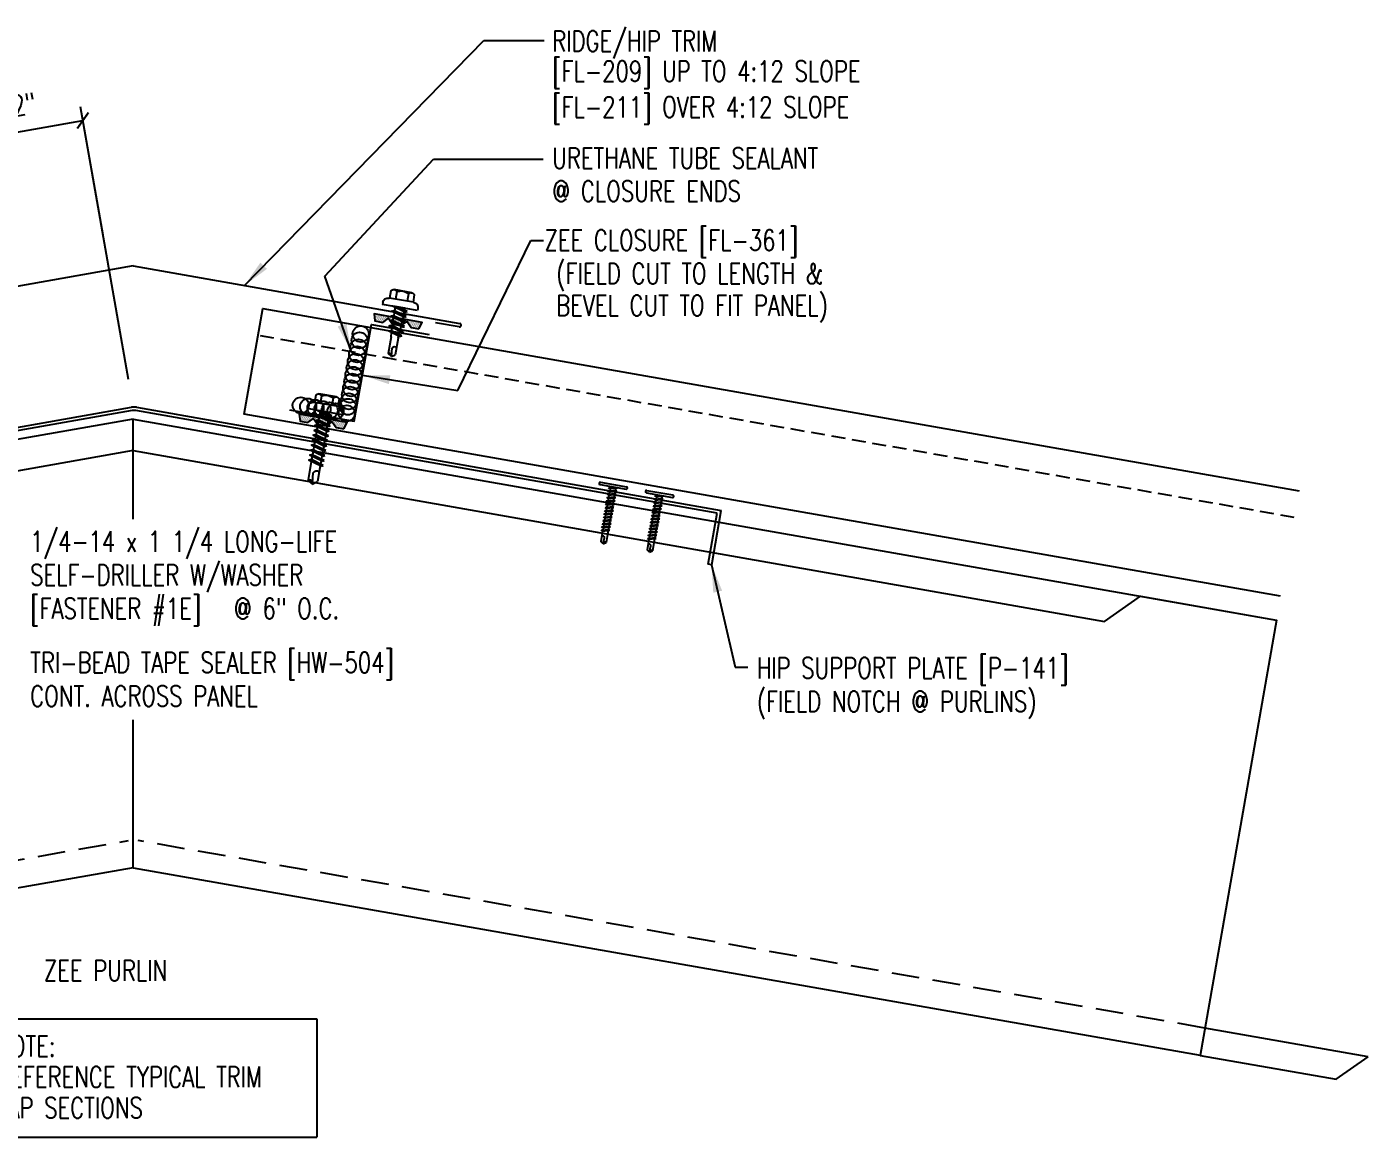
# Model space of a CAD drawing. Header units: inches. Extents: x 0.6 to 45.4, y 10.3 to 37.2.
# Drawn here: x 21.09 to 45.37, y 10.28 to 30.38 of the extents above; entities that cross this region are included whole.
import ezdxf
from ezdxf.enums import TextEntityAlignment as Align

# ---------------------------------------------------------------- set-up
doc = ezdxf.new("R2010")
doc.units = ezdxf.units.IN
doc.header["$MEASUREMENT"] = 0
doc.linetypes.add('HIDDEN', pattern=[0.375, 0.25, -0.125])
doc.linetypes.add('HIDDEN2', pattern=[0.1875, 0.125, -0.0625])
for name, color, linetype in [('CLO', 3, 'Continuous'), ('DIM', 2, 'Continuous'), ('FASTENER', 9, 'Continuous'), ('PANEL', 11, 'Continuous'), ('PURLIN', 1, 'Continuous'), ('SEALANT', 8, 'Continuous'), ('STLA', 12, 'Continuous'), ('TAPE', 8, 'Continuous'), ('TEXT', 2, 'Continuous'), ('TRIM', 6, 'Continuous')]:
    doc.layers.add(name, color=color, linetype=linetype)
doc.styles.add('TEXT', font='SIMPLEX', dxfattribs={"width": 0.75, "height": 6})
doc.styles.add('TEXT1', font='ROMANS.shx', dxfattribs={"width": 0.75, "height": 0.375})
doc.dimstyles.new('DETAIL', dxfattribs={"dimscale": 4, "dimtxt": 0.375, "dimasz": 0.0625, "dimexe": 0.0625, "dimexo": 0.125, "dimgap": 0.0625, "dimtad": 1, "dimdec": 4, "dimzin": 3, "dimdsep": 46, "dimlunit": 4, "dimtxsty": 'TEXT1', "dimblk": 'ARCHTICK', "dimcen": 0.0625, "dimclrd": 7, "dimclre": 7, "dimclrt": 2, "dimadec": 0, "dimazin": 0, "dimtfac": 0.59375, "dimtdec": 4, "dimtmove": 0, "dimatfit": 3, "dimfxl": 0, "dimfrac": 2, "dimtolj": 1, "dimtzin": 3, "dimarcsym": 0})
doc.dimstyles.new('DETAIL$7', dxfattribs={"dimscale": 4, "dimtxt": 6, "dimasz": 0.125, "dimexe": 0.0625, "dimexo": 0.125, "dimgap": 0.0625, "dimtad": 1, "dimdec": 5, "dimzin": 3, "dimdsep": 46, "dimlunit": 4, "dimtxsty": 'TEXT', "dimblk": 'ARCHTICK', "dimcen": 0.0625, "dimclrd": 7, "dimclre": 7, "dimclrt": 2, "dimadec": 0, "dimazin": 0, "dimtfac": 0.666667, "dimtdec": 5, "dimtmove": 0, "dimatfit": 3, "dimfxl": 0, "dimfrac": 2, "dimtolj": 1, "dimtzin": 3, "dimarcsym": 0})

# ---------------------------------------------------------------- blocks, each defined once
blk = doc.blocks.new('sd3')
at = {"layer": 'FASTENER'}
for p, q in [((-0.24, 0.082), (0.24, 0.082)), ((-0.24, 0.037), (0.24, 0.037)), ((-0.078, 0.008), (0.023, 0.037)), ((-0.058, -0.003), (-0.078, 0.008)), ((-0.058, -0.003), (0.08, 0.036)), ((-0.048, 0.037), (-0.048, 0.017)), ((0.05, 0.027), (0.05, -0.016)), ((-0.078, -0.052), (0.06, -0.013)), ((-0.058, -0.064), (-0.078, -0.052)), ((-0.078, -0.112), (0.06, -0.073)), ((-0.058, -0.124), (-0.078, -0.112)), ((-0.078, -0.172), (0.06, -0.133)), ((-0.058, -0.184), (-0.078, -0.172)), ((-0.078, -0.232), (0.06, -0.193)), ((-0.058, -0.244), (-0.078, -0.232)), ((-0.058, -0.064), (0.08, -0.024)), ((-0.058, -0.124), (0.08, -0.084)), ((-0.058, -0.184), (0.08, -0.144)), ((-0.058, -0.244), (0.08, -0.204)), ((-0.048, -0.001), (-0.048, -0.044)), ((-0.048, -0.061), (-0.048, -0.104)), ((-0.048, -0.121), (-0.048, -0.164)), ((-0.048, -0.181), (-0.048, -0.224)), ((-0.048, -0.241), (-0.048, -0.284)), ((0.05, -0.033), (0.05, -0.076)), ((0.05, -0.093), (0.05, -0.136)), ((0.05, -0.153), (0.05, -0.196)), ((0.05, -0.213), (0.05, -0.256)), ((0.08, -0.024), (0.06, -0.013)), ((0.08, -0.084), (0.06, -0.073)), ((0.08, -0.144), (0.06, -0.133)), ((0.08, -0.204), (0.06, -0.193)), ((-0.078, -0.292), (0.06, -0.253)), ((-0.058, -0.304), (-0.078, -0.292)), ((-0.078, -0.353), (0.06, -0.313)), ((-0.058, -0.364), (-0.078, -0.353)), ((-0.078, -0.413), (0.06, -0.373)), ((-0.058, -0.424), (-0.078, -0.413)), ((-0.078, -0.473), (0.06, -0.433)), ((-0.058, -0.484), (-0.078, -0.473)), ((-0.058, -0.304), (0.08, -0.264)), ((-0.058, -0.364), (0.08, -0.325)), ((-0.058, -0.424), (0.08, -0.385)), ((-0.058, -0.484), (0.08, -0.445)), ((-0.048, -0.301), (-0.048, -0.344)), ((-0.048, -0.361), (-0.048, -0.404)), ((-0.048, -0.421), (-0.048, -0.464)), ((-0.048, -0.481), (-0.048, -0.524)), ((0.05, -0.273), (0.05, -0.316)), ((0.05, -0.333), (0.05, -0.376)), ((0.05, -0.393), (0.05, -0.436)), ((0.05, -0.453), (0.05, -0.496)), ((0.08, -0.264), (0.06, -0.253)), ((0.08, -0.325), (0.06, -0.313)), ((0.08, -0.385), (0.06, -0.373)), ((0.08, -0.445), (0.06, -0.433)), ((-0.078, -0.533), (0.06, -0.493)), ((-0.058, -0.544), (-0.078, -0.533)), ((-0.078, -0.593), (0.06, -0.553)), ((-0.058, -0.604), (-0.078, -0.593)), ((-0.078, -0.653), (0.06, -0.614)), ((-0.058, -0.664), (-0.078, -0.653)), ((-0.078, -0.713), (0.06, -0.674)), ((-0.058, -0.724), (-0.078, -0.713)), ((-0.058, -0.544), (0.08, -0.505)), ((-0.058, -0.604), (0.08, -0.565)), ((-0.058, -0.664), (0.08, -0.625)), ((-0.058, -0.724), (0.08, -0.685)), ((-0.048, -0.541), (-0.048, -0.584)), ((-0.048, -0.601), (-0.048, -0.644)), ((-0.048, -0.662), (-0.048, -0.704)), ((-0.048, -0.722), (-0.048, -0.765)), ((0.05, -0.513), (0.05, -0.556)), ((0.05, -0.573), (0.05, -0.616)), ((0.05, -0.634), (0.05, -0.676)), ((0.05, -0.694), (0.05, -0.737)), ((0.08, -0.505), (0.06, -0.493)), ((0.08, -0.565), (0.06, -0.553)), ((0.08, -0.625), (0.06, -0.614)), ((0.08, -0.685), (0.06, -0.674)), ((-0.078, -0.773), (0.06, -0.734)), ((-0.058, -0.785), (-0.078, -0.773)), ((-0.058, -0.785), (0.08, -0.745)), ((-0.048, -0.782), (-0.048, -0.977)), ((0, -1.003), (0.009, -0.896)), ((0.05, -0.754), (0.05, -0.977)), ((0.08, -0.745), (0.06, -0.734)), ((0.001, -1.011), (-0.048, -0.977)), ((0.001, -1.011), (0.05, -0.977))]:
    blk.add_line(p, q, dxfattribs=at)
for centre, radius, start, end in [((-0.238, 0.06), 0.0227, 94.6639, 265.3361), ((0.238, 0.06), 0.0227, 274.6639, 85.3361), ((-0.025, -0.903), 0.0349, 11.1445, 130.906), ((0.032, -1.003), 0.032, 55.4585, 194.8454)]:
    blk.add_arc(centre, radius, start, end, dxfattribs=at)
blk = doc.blocks.new('A$C04AA0F9A')
at = {"layer": 'STLA'}
for p, q in [((-6.138, 4.006), (4.449, 5.873)), ((4.534, 5.873), (15.121, 4.006)), ((4.459, 5.814), (-6.066, 3.958)), ((15.049, 3.958), (4.524, 5.814)), ((-5.964, 3.022), (-6.138, 4.006)), ((-5.903, 3.032), (-6.066, 3.958)), ((14.886, 3.032), (15.049, 3.958)), ((14.947, 3.022), (15.121, 4.006)), ((-5.964, 3.022), (-5.903, 3.032)), ((14.947, 3.022), (14.886, 3.032))]:
    blk.add_line(p, q, dxfattribs=at)
for radius in [0.247, 0.187]:
    blk.add_arc((4.491, 5.63), radius, 80, 100, dxfattribs=at)
blk = doc.blocks.new('_ArchTick')
at = {"color": 0, "linetype": 'ByBlock', "const_width": 0.15}
blk.add_lwpolyline([(-0.5, -0.5), (0.5, 0.5)], dxfattribs=at)
blk = doc.blocks.new('A$C30686E82')
for p, q in [((-2.715, 0.761), (3.437, 0.761)), ((-2.715, 0.761), (-2.715, -1.379)), ((3.437, 0.761), (3.437, -1.379)), ((-2.715, -1.379), (3.437, -1.379))]:
    blk.add_line(p, q)
at = {"layer": 'TEXT', "style": 'TEXT1', "width": 0.75}
for s, p in [('NOTE:', (-2.368, 0.081)), ('REFERENCE TYPICAL TRIM', (-2.368, -0.477)), ('LAP SECTIONS', (-2.368, -1.035))]:
    blk.add_text(s, height=0.375, dxfattribs=at).set_placement(p)
blk = doc.blocks.new('FD-F1E')
at = {"layer": 'TEXT', "style": 'TEXT1', "width": 0.75}
for s, p in [('1/4-14 x 1 1/4 LONG-LIFE', (0.0047, -0.0408)), ('SELF-DRILLER W/WASHER', (0.0047, -0.1926)), ('[FASTENER #1E]', (0.0047, -0.3444))]:
    blk.add_text(s, height=0.09375, dxfattribs=at).set_placement(p)
blk.add_attdef('(QUANTITY)', (0.9263, -0.3444), '', height=0.0938, dxfattribs=at)
blk = doc.blocks.new('*D18')
at = {"color": 7, "lineweight": -2}
for p, q in [((22.47, 26.607), (22.06, 28.927)), ((20.134, 28.333), (22.104, 28.68)), ((20.5, 26.26), (20.091, 28.579))]:
    blk.add_line(p, q, dxfattribs=at)
at = {"layer": 'DEFPOINTS', "color": 0}
for p in [(22.104, 28.68), (22.556, 26.115), (20.587, 25.767)]:
    blk.add_point(p, dxfattribs=at)
at = {"color": 7, "lineweight": -2, "xscale": 0.25, "yscale": 0.25, "zscale": 0.25}
for p, rotation in [((22.104, 28.68), 10.01146867794614), ((20.134, 28.333), 190.0114686779461)]:
    blk.add_blockref('_ArchTick', p, dxfattribs=dict(at, rotation=rotation))
at = {"color": 2, "insert": (21.037, 28.973), "char_height": 0.375, "attachment_point": 5, "rotation": 10.0115, "style": 'TEXT1'}
blk.add_mtext('\\A1;2"', dxfattribs=at)
blk = doc.blocks.new('*X6')
at = {"color": 0}
for p, q in [((-0.434, 0.135), (-0.434, 0.135)), ((-0.434, 0.123), (-0.434, 0.123)), ((-0.422, 0.141), (-0.422, 0.141)), ((-0.422, 0.129), (-0.422, 0.129)), ((-0.422, 0.117), (-0.422, 0.117)), ((-0.422, 0.105), (-0.422, 0.105)), ((-0.422, 0.094), (-0.422, 0.094)), ((-0.422, 0.082), (-0.422, 0.082)), ((-0.41, 0.135), (-0.41, 0.135)), ((-0.41, 0.123), (-0.41, 0.123)), ((-0.41, 0.111), (-0.41, 0.111)), ((-0.41, 0.1), (-0.41, 0.1)), ((-0.41, 0.088), (-0.41, 0.088)), ((-0.41, 0.076), (-0.41, 0.076)), ((-0.41, 0.064), (-0.41, 0.064)), ((-0.41, 0.053), (-0.41, 0.053)), ((-0.41, 0.041), (-0.41, 0.041)), ((-0.398, 0.141), (-0.398, 0.141)), ((-0.398, 0.129), (-0.398, 0.129)), ((-0.398, 0.117), (-0.398, 0.117)), ((-0.398, 0.105), (-0.398, 0.105)), ((-0.398, 0.094), (-0.398, 0.094)), ((-0.398, 0.082), (-0.398, 0.082)), ((-0.398, 0.07), (-0.398, 0.07)), ((-0.398, 0.059), (-0.398, 0.059)), ((-0.398, 0.047), (-0.398, 0.047)), ((-0.398, 0.035), (-0.398, 0.035)), ((-0.398, 0.023), (-0.398, 0.023)), ((-0.387, 0.135), (-0.387, 0.135)), ((-0.387, 0.123), (-0.387, 0.123)), ((-0.387, 0.111), (-0.387, 0.111)), ((-0.387, 0.1), (-0.387, 0.1)), ((-0.387, 0.088), (-0.387, 0.088)), ((-0.387, 0.076), (-0.387, 0.076)), ((-0.387, 0.064), (-0.387, 0.064)), ((-0.387, 0.053), (-0.387, 0.053)), ((-0.387, 0.041), (-0.387, 0.041)), ((-0.387, 0.029), (-0.387, 0.029)), ((-0.375, 0.141), (-0.375, 0.141)), ((-0.375, 0.129), (-0.375, 0.129)), ((-0.375, 0.117), (-0.375, 0.117)), ((-0.375, 0.105), (-0.375, 0.105)), ((-0.375, 0.094), (-0.375, 0.094)), ((-0.375, 0.082), (-0.375, 0.082)), ((-0.375, 0.07), (-0.375, 0.07)), ((-0.375, 0.059), (-0.375, 0.059)), ((-0.375, 0.047), (-0.375, 0.047)), ((-0.375, 0.035), (-0.375, 0.035)), ((-0.375, 0.023), (-0.375, 0.023)), ((-0.363, 0.135), (-0.363, 0.135)), ((-0.363, 0.123), (-0.363, 0.123)), ((-0.363, 0.111), (-0.363, 0.111)), ((-0.363, 0.1), (-0.363, 0.1)), ((-0.363, 0.088), (-0.363, 0.088)), ((-0.363, 0.076), (-0.363, 0.076)), ((-0.363, 0.064), (-0.363, 0.064)), ((-0.363, 0.053), (-0.363, 0.053)), ((-0.363, 0.041), (-0.363, 0.041)), ((-0.363, 0.029), (-0.363, 0.029)), ((-0.352, 0.141), (-0.352, 0.141)), ((-0.352, 0.129), (-0.352, 0.129)), ((-0.352, 0.117), (-0.352, 0.117)), ((-0.352, 0.105), (-0.352, 0.105)), ((-0.352, 0.094), (-0.352, 0.094)), ((-0.352, 0.082), (-0.352, 0.082)), ((-0.352, 0.07), (-0.352, 0.07)), ((-0.352, 0.059), (-0.352, 0.059)), ((-0.352, 0.047), (-0.352, 0.047)), ((-0.352, 0.035), (-0.352, 0.035)), ((-0.352, 0.023), (-0.352, 0.023)), ((-0.34, 0.135), (-0.34, 0.135)), ((-0.34, 0.123), (-0.34, 0.123)), ((-0.34, 0.111), (-0.34, 0.111)), ((-0.34, 0.1), (-0.34, 0.1)), ((-0.34, 0.088), (-0.34, 0.088)), ((-0.34, 0.076), (-0.34, 0.076)), ((-0.34, 0.064), (-0.34, 0.064)), ((-0.34, 0.053), (-0.34, 0.053)), ((-0.34, 0.041), (-0.34, 0.041)), ((-0.34, 0.029), (-0.34, 0.029)), ((-0.328, 0.141), (-0.328, 0.141)), ((-0.328, 0.129), (-0.328, 0.129)), ((-0.328, 0.117), (-0.328, 0.117)), ((-0.328, 0.105), (-0.328, 0.105)), ((-0.328, 0.094), (-0.328, 0.094)), ((-0.328, 0.082), (-0.328, 0.082)), ((-0.328, 0.07), (-0.328, 0.07)), ((-0.328, 0.059), (-0.328, 0.059)), ((-0.328, 0.047), (-0.328, 0.047)), ((-0.328, 0.035), (-0.328, 0.035)), ((-0.328, 0.023), (-0.328, 0.023)), ((-0.316, 0.135), (-0.316, 0.135)), ((-0.316, 0.123), (-0.316, 0.123)), ((-0.316, 0.111), (-0.316, 0.111)), ((-0.316, 0.1), (-0.316, 0.1)), ((-0.316, 0.088), (-0.316, 0.088)), ((-0.316, 0.076), (-0.316, 0.076)), ((-0.316, 0.064), (-0.316, 0.064)), ((-0.316, 0.053), (-0.316, 0.053)), ((-0.316, 0.041), (-0.316, 0.041)), ((-0.316, 0.029), (-0.316, 0.029)), ((-0.305, 0.141), (-0.305, 0.141)), ((-0.305, 0.129), (-0.305, 0.129)), ((-0.305, 0.117), (-0.305, 0.117)), ((-0.305, 0.105), (-0.305, 0.105)), ((-0.305, 0.094), (-0.305, 0.094)), ((-0.305, 0.082), (-0.305, 0.082)), ((-0.305, 0.07), (-0.305, 0.07)), ((-0.305, 0.059), (-0.305, 0.059)), ((-0.305, 0.047), (-0.305, 0.047)), ((-0.305, 0.035), (-0.305, 0.035)), ((-0.305, 0.023), (-0.305, 0.023)), ((-0.293, 0.135), (-0.293, 0.135)), ((-0.293, 0.123), (-0.293, 0.123)), ((-0.293, 0.111), (-0.293, 0.111)), ((-0.293, 0.1), (-0.293, 0.1)), ((-0.293, 0.088), (-0.293, 0.088)), ((-0.293, 0.076), (-0.293, 0.076)), ((-0.293, 0.064), (-0.293, 0.064)), ((-0.293, 0.053), (-0.293, 0.053)), ((-0.293, 0.041), (-0.293, 0.041)), ((-0.293, 0.029), (-0.293, 0.029)), ((-0.281, 0.141), (-0.281, 0.141)), ((-0.281, 0.129), (-0.281, 0.129)), ((-0.281, 0.117), (-0.281, 0.117)), ((-0.281, 0.105), (-0.281, 0.105)), ((-0.281, 0.094), (-0.281, 0.094)), ((-0.281, 0.082), (-0.281, 0.082)), ((-0.281, 0.07), (-0.281, 0.07)), ((-0.281, 0.059), (-0.281, 0.059)), ((-0.281, 0.047), (-0.281, 0.047)), ((-0.281, 0.035), (-0.281, 0.035)), ((-0.281, 0.023), (-0.281, 0.023)), ((-0.27, 0.135), (-0.27, 0.135)), ((-0.27, 0.123), (-0.27, 0.123)), ((-0.27, 0.111), (-0.27, 0.111)), ((-0.27, 0.1), (-0.27, 0.1)), ((-0.27, 0.088), (-0.27, 0.088)), ((-0.27, 0.076), (-0.27, 0.076)), ((-0.27, 0.064), (-0.27, 0.064)), ((-0.27, 0.053), (-0.27, 0.053)), ((-0.27, 0.041), (-0.27, 0.041)), ((-0.27, 0.029), (-0.27, 0.029)), ((-0.258, 0.141), (-0.258, 0.141)), ((-0.258, 0.129), (-0.258, 0.129)), ((-0.258, 0.117), (-0.258, 0.117)), ((-0.258, 0.105), (-0.258, 0.105)), ((-0.258, 0.094), (-0.258, 0.094)), ((-0.258, 0.082), (-0.258, 0.082)), ((-0.258, 0.07), (-0.258, 0.07)), ((-0.258, 0.059), (-0.258, 0.059)), ((-0.258, 0.047), (-0.258, 0.047)), ((-0.258, 0.035), (-0.258, 0.035)), ((-0.258, 0.023), (-0.258, 0.023)), ((-0.246, 0.135), (-0.246, 0.135)), ((-0.246, 0.123), (-0.246, 0.123)), ((-0.246, 0.111), (-0.246, 0.111)), ((-0.246, 0.1), (-0.246, 0.1)), ((-0.246, 0.088), (-0.246, 0.088)), ((-0.246, 0.076), (-0.246, 0.076)), ((-0.246, 0.064), (-0.246, 0.064)), ((-0.246, 0.053), (-0.246, 0.053)), ((-0.246, 0.041), (-0.246, 0.041)), ((-0.234, 0.141), (-0.234, 0.141)), ((-0.234, 0.129), (-0.234, 0.129)), ((-0.234, 0.117), (-0.234, 0.117)), ((-0.234, 0.105), (-0.234, 0.105)), ((-0.234, 0.094), (-0.234, 0.094)), ((-0.234, 0.082), (-0.234, 0.082)), ((-0.234, 0.07), (-0.234, 0.07)), ((-0.234, 0.059), (-0.234, 0.059)), ((-0.234, 0.047), (-0.234, 0.047)), ((-0.223, 0.135), (-0.223, 0.135)), ((-0.223, 0.123), (-0.223, 0.123)), ((-0.223, 0.111), (-0.223, 0.111)), ((-0.223, 0.1), (-0.223, 0.1)), ((-0.223, 0.088), (-0.223, 0.088)), ((-0.223, 0.076), (-0.223, 0.076)), ((-0.223, 0.064), (-0.223, 0.064)), ((-0.211, 0.141), (-0.211, 0.141)), ((-0.211, 0.129), (-0.211, 0.129)), ((-0.211, 0.117), (-0.211, 0.117)), ((-0.211, 0.105), (-0.211, 0.105)), ((-0.211, 0.094), (-0.211, 0.094)), ((-0.211, 0.082), (-0.211, 0.082)), ((-0.211, 0.07), (-0.211, 0.07)), ((-0.199, 0.135), (-0.199, 0.135)), ((-0.199, 0.123), (-0.199, 0.123)), ((-0.199, 0.111), (-0.199, 0.111)), ((-0.199, 0.1), (-0.199, 0.1)), ((-0.199, 0.088), (-0.199, 0.088)), ((-0.188, 0.141), (-0.188, 0.141)), ((-0.188, 0.129), (-0.188, 0.129)), ((-0.188, 0.117), (-0.188, 0.117)), ((-0.188, 0.105), (-0.188, 0.105)), ((-0.188, 0.094), (-0.188, 0.094)), ((-0.176, 0.135), (-0.176, 0.135)), ((-0.176, 0.123), (-0.176, 0.123)), ((-0.176, 0.111), (-0.176, 0.111)), ((-0.164, 0.141), (-0.164, 0.141)), ((-0.164, 0.129), (-0.164, 0.129)), ((-0.164, 0.117), (-0.164, 0.117)), ((-0.164, 0.105), (-0.164, 0.105)), ((-0.152, 0.135), (-0.152, 0.135)), ((-0.152, 0.123), (-0.152, 0.123)), ((-0.152, 0.111), (-0.152, 0.111)), ((-0.152, 0.1), (-0.152, 0.1)), ((-0.141, 0.141), (-0.141, 0.141)), ((-0.141, 0.129), (-0.141, 0.129)), ((-0.141, 0.117), (-0.141, 0.117)), ((-0.141, 0.105), (-0.141, 0.105)), ((-0.141, 0.094), (-0.141, 0.094)), ((-0.141, 0.082), (-0.141, 0.082)), ((-0.129, 0.135), (-0.129, 0.135)), ((-0.129, 0.123), (-0.129, 0.123)), ((-0.129, 0.111), (-0.129, 0.111)), ((-0.129, 0.1), (-0.129, 0.1)), ((-0.129, 0.088), (-0.129, 0.088)), ((-0.129, 0.076), (-0.129, 0.076)), ((-0.117, 0.141), (-0.117, 0.141)), ((-0.117, 0.129), (-0.117, 0.129)), ((-0.117, 0.117), (-0.117, 0.117)), ((-0.117, 0.105), (-0.117, 0.105)), ((-0.117, 0.094), (-0.117, 0.094)), ((-0.117, 0.082), (-0.117, 0.082)), ((-0.117, 0.07), (-0.117, 0.07)), ((-0.117, 0.059), (-0.117, 0.059)), ((-0.105, 0.135), (-0.105, 0.135)), ((-0.105, 0.123), (-0.105, 0.123)), ((-0.105, 0.111), (-0.105, 0.111)), ((-0.105, 0.1), (-0.105, 0.1)), ((-0.105, 0.088), (-0.105, 0.088)), ((-0.105, 0.076), (-0.105, 0.076)), ((-0.105, 0.064), (-0.105, 0.064)), ((-0.105, 0.053), (-0.105, 0.053)), ((-0.094, 0.141), (-0.094, 0.141)), ((-0.094, 0.129), (-0.094, 0.129)), ((-0.094, 0.117), (-0.094, 0.117)), ((-0.094, 0.105), (-0.094, 0.105)), ((-0.094, 0.094), (-0.094, 0.094)), ((-0.094, 0.082), (-0.094, 0.082)), ((-0.094, 0.07), (-0.094, 0.07)), ((-0.094, 0.059), (-0.094, 0.059)), ((-0.094, 0.047), (-0.094, 0.047)), ((-0.094, 0.035), (-0.094, 0.035)), ((-0.082, 0.135), (-0.082, 0.135)), ((-0.082, 0.123), (-0.082, 0.123)), ((-0.082, 0.111), (-0.082, 0.111)), ((-0.082, 0.1), (-0.082, 0.1)), ((-0.082, 0.088), (-0.082, 0.088)), ((-0.082, 0.076), (-0.082, 0.076)), ((-0.082, 0.064), (-0.082, 0.064)), ((-0.082, 0.053), (-0.082, 0.053)), ((-0.082, 0.041), (-0.082, 0.041)), ((-0.082, 0.029), (-0.082, 0.029)), ((-0.07, 0.141), (-0.07, 0.141)), ((-0.07, 0.129), (-0.07, 0.129)), ((-0.07, 0.117), (-0.07, 0.117)), ((-0.07, 0.105), (-0.07, 0.105)), ((-0.07, 0.094), (-0.07, 0.094)), ((-0.07, 0.082), (-0.07, 0.082)), ((-0.07, 0.07), (-0.07, 0.07)), ((-0.07, 0.059), (-0.07, 0.059)), ((-0.07, 0.047), (-0.07, 0.047)), ((-0.07, 0.035), (-0.07, 0.035)), ((-0.07, 0.023), (-0.07, 0.023)), ((-0.059, 0.135), (-0.059, 0.135)), ((-0.059, 0.123), (-0.059, 0.123)), ((-0.059, 0.111), (-0.059, 0.111)), ((-0.059, 0.1), (-0.059, 0.1)), ((-0.059, 0.088), (-0.059, 0.088)), ((-0.059, 0.076), (-0.059, 0.076)), ((-0.059, 0.064), (-0.059, 0.064)), ((-0.059, 0.053), (-0.059, 0.053)), ((-0.059, 0.041), (-0.059, 0.041)), ((-0.059, 0.029), (-0.059, 0.029)), ((-0.047, 0.141), (-0.047, 0.141)), ((-0.047, 0.129), (-0.047, 0.129)), ((-0.047, 0.117), (-0.047, 0.117)), ((-0.047, 0.105), (-0.047, 0.105)), ((-0.047, 0.094), (-0.047, 0.094)), ((-0.047, 0.082), (-0.047, 0.082)), ((-0.047, 0.07), (-0.047, 0.07)), ((-0.047, 0.059), (-0.047, 0.059)), ((-0.047, 0.047), (-0.047, 0.047)), ((-0.047, 0.035), (-0.047, 0.035)), ((-0.047, 0.023), (-0.047, 0.023)), ((-0.035, 0.135), (-0.035, 0.135)), ((-0.035, 0.123), (-0.035, 0.123)), ((-0.035, 0.111), (-0.035, 0.111)), ((-0.035, 0.1), (-0.035, 0.1)), ((-0.035, 0.088), (-0.035, 0.088)), ((-0.035, 0.076), (-0.035, 0.076)), ((-0.035, 0.064), (-0.035, 0.064)), ((-0.035, 0.053), (-0.035, 0.053)), ((-0.035, 0.041), (-0.035, 0.041)), ((-0.035, 0.029), (-0.035, 0.029)), ((-0.023, 0.141), (-0.023, 0.141)), ((-0.023, 0.129), (-0.023, 0.129)), ((-0.023, 0.117), (-0.023, 0.117)), ((-0.023, 0.105), (-0.023, 0.105)), ((-0.023, 0.094), (-0.023, 0.094)), ((-0.023, 0.082), (-0.023, 0.082)), ((-0.023, 0.07), (-0.023, 0.07)), ((-0.023, 0.059), (-0.023, 0.059)), ((-0.023, 0.047), (-0.023, 0.047)), ((-0.023, 0.035), (-0.023, 0.035)), ((-0.023, 0.023), (-0.023, 0.023)), ((-0.012, 0.135), (-0.012, 0.135)), ((-0.012, 0.123), (-0.012, 0.123)), ((-0.012, 0.111), (-0.012, 0.111)), ((-0.012, 0.1), (-0.012, 0.1)), ((-0.012, 0.088), (-0.012, 0.088)), ((-0.012, 0.076), (-0.012, 0.076)), ((-0.012, 0.064), (-0.012, 0.064)), ((-0.012, 0.053), (-0.012, 0.053)), ((-0.012, 0.041), (-0.012, 0.041)), ((-0.012, 0.029), (-0.012, 0.029)), ((0, 0.141), (0, 0.141)), ((0, 0.129), (0, 0.129)), ((0, 0.117), (0, 0.117)), ((0, 0.105), (0, 0.105)), ((0, 0.094), (0, 0.094)), ((0, 0.082), (0, 0.082)), ((0, 0.07), (0, 0.07)), ((0, 0.059), (0, 0.059)), ((0, 0.047), (0, 0.047)), ((0, 0.035), (0, 0.035)), ((0, 0.023), (0, 0.023)), ((0.012, 0.135), (0.012, 0.135)), ((0.012, 0.123), (0.012, 0.123)), ((0.012, 0.111), (0.012, 0.111)), ((0.012, 0.1), (0.012, 0.1)), ((0.012, 0.088), (0.012, 0.088)), ((0.012, 0.076), (0.012, 0.076)), ((0.012, 0.064), (0.012, 0.064)), ((0.012, 0.053), (0.012, 0.053)), ((0.012, 0.041), (0.012, 0.041)), ((0.012, 0.029), (0.012, 0.029)), ((0.023, 0.141), (0.023, 0.141)), ((0.023, 0.129), (0.023, 0.129)), ((0.023, 0.117), (0.023, 0.117)), ((0.023, 0.105), (0.023, 0.105)), ((0.023, 0.094), (0.023, 0.094)), ((0.023, 0.082), (0.023, 0.082)), ((0.023, 0.07), (0.023, 0.07)), ((0.023, 0.059), (0.023, 0.059)), ((0.023, 0.047), (0.023, 0.047)), ((0.023, 0.035), (0.023, 0.035)), ((0.023, 0.023), (0.023, 0.023)), ((0.035, 0.135), (0.035, 0.135)), ((0.035, 0.123), (0.035, 0.123)), ((0.035, 0.111), (0.035, 0.111)), ((0.035, 0.1), (0.035, 0.1)), ((0.035, 0.088), (0.035, 0.088)), ((0.035, 0.076), (0.035, 0.076)), ((0.035, 0.064), (0.035, 0.064)), ((0.035, 0.053), (0.035, 0.053)), ((0.035, 0.041), (0.035, 0.041)), ((0.035, 0.029), (0.035, 0.029)), ((0.047, 0.141), (0.047, 0.141)), ((0.047, 0.129), (0.047, 0.129)), ((0.047, 0.117), (0.047, 0.117)), ((0.047, 0.105), (0.047, 0.105)), ((0.047, 0.094), (0.047, 0.094)), ((0.047, 0.082), (0.047, 0.082)), ((0.047, 0.07), (0.047, 0.07)), ((0.047, 0.059), (0.047, 0.059)), ((0.047, 0.047), (0.047, 0.047)), ((0.047, 0.035), (0.047, 0.035)), ((0.047, 0.023), (0.047, 0.023)), ((0.059, 0.135), (0.059, 0.135)), ((0.059, 0.123), (0.059, 0.123)), ((0.059, 0.111), (0.059, 0.111)), ((0.059, 0.1), (0.059, 0.1)), ((0.059, 0.088), (0.059, 0.088)), ((0.059, 0.076), (0.059, 0.076)), ((0.059, 0.064), (0.059, 0.064)), ((0.059, 0.053), (0.059, 0.053)), ((0.059, 0.041), (0.059, 0.041)), ((0.059, 0.029), (0.059, 0.029)), ((0.07, 0.141), (0.07, 0.141)), ((0.07, 0.129), (0.07, 0.129)), ((0.07, 0.117), (0.07, 0.117)), ((0.07, 0.105), (0.07, 0.105)), ((0.07, 0.094), (0.07, 0.094)), ((0.07, 0.082), (0.07, 0.082)), ((0.07, 0.07), (0.07, 0.07)), ((0.07, 0.059), (0.07, 0.059)), ((0.07, 0.047), (0.07, 0.047)), ((0.07, 0.035), (0.07, 0.035)), ((0.07, 0.023), (0.07, 0.023)), ((0.082, 0.135), (0.082, 0.135)), ((0.082, 0.123), (0.082, 0.123)), ((0.082, 0.111), (0.082, 0.111)), ((0.082, 0.1), (0.082, 0.1)), ((0.082, 0.088), (0.082, 0.088)), ((0.082, 0.076), (0.082, 0.076)), ((0.082, 0.064), (0.082, 0.064)), ((0.082, 0.053), (0.082, 0.053)), ((0.082, 0.041), (0.082, 0.041)), ((0.082, 0.029), (0.082, 0.029)), ((0.094, 0.141), (0.094, 0.141)), ((0.094, 0.129), (0.094, 0.129)), ((0.094, 0.117), (0.094, 0.117)), ((0.094, 0.105), (0.094, 0.105)), ((0.094, 0.094), (0.094, 0.094)), ((0.094, 0.082), (0.094, 0.082)), ((0.094, 0.07), (0.094, 0.07)), ((0.094, 0.059), (0.094, 0.059)), ((0.094, 0.047), (0.094, 0.047)), ((0.094, 0.035), (0.094, 0.035)), ((0.105, 0.135), (0.105, 0.135)), ((0.105, 0.123), (0.105, 0.123)), ((0.105, 0.111), (0.105, 0.111)), ((0.105, 0.1), (0.105, 0.1)), ((0.105, 0.088), (0.105, 0.088)), ((0.105, 0.076), (0.105, 0.076)), ((0.105, 0.064), (0.105, 0.064)), ((0.105, 0.053), (0.105, 0.053)), ((0.117, 0.141), (0.117, 0.141)), ((0.117, 0.129), (0.117, 0.129)), ((0.117, 0.117), (0.117, 0.117)), ((0.117, 0.105), (0.117, 0.105)), ((0.117, 0.094), (0.117, 0.094)), ((0.117, 0.082), (0.117, 0.082)), ((0.117, 0.07), (0.117, 0.07)), ((0.117, 0.059), (0.117, 0.059)), ((0.129, 0.135), (0.129, 0.135)), ((0.129, 0.123), (0.129, 0.123)), ((0.129, 0.111), (0.129, 0.111)), ((0.129, 0.1), (0.129, 0.1)), ((0.129, 0.088), (0.129, 0.088)), ((0.129, 0.076), (0.129, 0.076)), ((0.141, 0.141), (0.141, 0.141)), ((0.141, 0.129), (0.141, 0.129)), ((0.141, 0.117), (0.141, 0.117)), ((0.141, 0.105), (0.141, 0.105)), ((0.141, 0.094), (0.141, 0.094)), ((0.141, 0.082), (0.141, 0.082)), ((0.152, 0.135), (0.152, 0.135)), ((0.152, 0.123), (0.152, 0.123)), ((0.152, 0.111), (0.152, 0.111)), ((0.152, 0.1), (0.152, 0.1)), ((0.164, 0.141), (0.164, 0.141)), ((0.164, 0.129), (0.164, 0.129)), ((0.164, 0.117), (0.164, 0.117)), ((0.164, 0.105), (0.164, 0.105)), ((0.176, 0.135), (0.176, 0.135)), ((0.176, 0.123), (0.176, 0.123)), ((0.176, 0.111), (0.176, 0.111)), ((0.188, 0.141), (0.188, 0.141)), ((0.188, 0.129), (0.188, 0.129)), ((0.188, 0.117), (0.188, 0.117)), ((0.188, 0.105), (0.188, 0.105)), ((0.188, 0.094), (0.188, 0.094)), ((0.199, 0.135), (0.199, 0.135)), ((0.199, 0.123), (0.199, 0.123)), ((0.199, 0.111), (0.199, 0.111)), ((0.199, 0.1), (0.199, 0.1)), ((0.199, 0.088), (0.199, 0.088)), ((0.211, 0.141), (0.211, 0.141)), ((0.211, 0.129), (0.211, 0.129)), ((0.211, 0.117), (0.211, 0.117)), ((0.211, 0.105), (0.211, 0.105)), ((0.211, 0.094), (0.211, 0.094)), ((0.211, 0.082), (0.211, 0.082)), ((0.211, 0.07), (0.211, 0.07)), ((0.223, 0.135), (0.223, 0.135)), ((0.223, 0.123), (0.223, 0.123)), ((0.223, 0.111), (0.223, 0.111)), ((0.223, 0.1), (0.223, 0.1)), ((0.223, 0.088), (0.223, 0.088)), ((0.223, 0.076), (0.223, 0.076)), ((0.223, 0.064), (0.223, 0.064)), ((0.234, 0.141), (0.234, 0.141)), ((0.234, 0.129), (0.234, 0.129)), ((0.234, 0.117), (0.234, 0.117)), ((0.234, 0.105), (0.234, 0.105)), ((0.234, 0.094), (0.234, 0.094)), ((0.234, 0.082), (0.234, 0.082)), ((0.234, 0.07), (0.234, 0.07)), ((0.234, 0.059), (0.234, 0.059)), ((0.234, 0.047), (0.234, 0.047)), ((0.246, 0.135), (0.246, 0.135)), ((0.246, 0.123), (0.246, 0.123)), ((0.246, 0.111), (0.246, 0.111)), ((0.246, 0.1), (0.246, 0.1)), ((0.246, 0.088), (0.246, 0.088)), ((0.246, 0.076), (0.246, 0.076)), ((0.246, 0.064), (0.246, 0.064)), ((0.246, 0.053), (0.246, 0.053)), ((0.246, 0.041), (0.246, 0.041)), ((0.258, 0.141), (0.258, 0.141)), ((0.258, 0.129), (0.258, 0.129)), ((0.258, 0.117), (0.258, 0.117)), ((0.258, 0.105), (0.258, 0.105)), ((0.258, 0.094), (0.258, 0.094)), ((0.258, 0.082), (0.258, 0.082)), ((0.258, 0.07), (0.258, 0.07)), ((0.258, 0.059), (0.258, 0.059)), ((0.258, 0.047), (0.258, 0.047)), ((0.258, 0.035), (0.258, 0.035)), ((0.258, 0.023), (0.258, 0.023)), ((0.27, 0.135), (0.27, 0.135)), ((0.27, 0.123), (0.27, 0.123)), ((0.27, 0.111), (0.27, 0.111)), ((0.27, 0.1), (0.27, 0.1)), ((0.27, 0.088), (0.27, 0.088)), ((0.27, 0.076), (0.27, 0.076)), ((0.27, 0.064), (0.27, 0.064)), ((0.27, 0.053), (0.27, 0.053)), ((0.27, 0.041), (0.27, 0.041)), ((0.27, 0.029), (0.27, 0.029)), ((0.281, 0.141), (0.281, 0.141)), ((0.281, 0.129), (0.281, 0.129)), ((0.281, 0.117), (0.281, 0.117)), ((0.281, 0.105), (0.281, 0.105)), ((0.281, 0.094), (0.281, 0.094)), ((0.281, 0.082), (0.281, 0.082)), ((0.281, 0.07), (0.281, 0.07)), ((0.281, 0.059), (0.281, 0.059)), ((0.281, 0.047), (0.281, 0.047)), ((0.281, 0.035), (0.281, 0.035)), ((0.281, 0.023), (0.281, 0.023)), ((0.293, 0.135), (0.293, 0.135)), ((0.293, 0.123), (0.293, 0.123)), ((0.293, 0.111), (0.293, 0.111)), ((0.293, 0.1), (0.293, 0.1)), ((0.293, 0.088), (0.293, 0.088)), ((0.293, 0.076), (0.293, 0.076)), ((0.293, 0.064), (0.293, 0.064)), ((0.293, 0.053), (0.293, 0.053)), ((0.293, 0.041), (0.293, 0.041)), ((0.293, 0.029), (0.293, 0.029)), ((0.305, 0.141), (0.305, 0.141)), ((0.305, 0.129), (0.305, 0.129)), ((0.305, 0.117), (0.305, 0.117)), ((0.305, 0.105), (0.305, 0.105)), ((0.305, 0.094), (0.305, 0.094)), ((0.305, 0.082), (0.305, 0.082)), ((0.305, 0.07), (0.305, 0.07)), ((0.305, 0.059), (0.305, 0.059)), ((0.305, 0.047), (0.305, 0.047)), ((0.305, 0.035), (0.305, 0.035)), ((0.305, 0.023), (0.305, 0.023)), ((0.316, 0.135), (0.316, 0.135)), ((0.316, 0.123), (0.316, 0.123)), ((0.316, 0.111), (0.316, 0.111)), ((0.316, 0.1), (0.316, 0.1)), ((0.316, 0.088), (0.316, 0.088)), ((0.316, 0.076), (0.316, 0.076)), ((0.316, 0.064), (0.316, 0.064)), ((0.316, 0.053), (0.316, 0.053)), ((0.316, 0.041), (0.316, 0.041)), ((0.316, 0.029), (0.316, 0.029)), ((0.328, 0.141), (0.328, 0.141)), ((0.328, 0.129), (0.328, 0.129)), ((0.328, 0.117), (0.328, 0.117)), ((0.328, 0.105), (0.328, 0.105)), ((0.328, 0.094), (0.328, 0.094)), ((0.328, 0.082), (0.328, 0.082)), ((0.328, 0.07), (0.328, 0.07)), ((0.328, 0.059), (0.328, 0.059)), ((0.328, 0.047), (0.328, 0.047)), ((0.328, 0.035), (0.328, 0.035)), ((0.328, 0.023), (0.328, 0.023)), ((0.34, 0.135), (0.34, 0.135)), ((0.34, 0.123), (0.34, 0.123)), ((0.34, 0.111), (0.34, 0.111)), ((0.34, 0.1), (0.34, 0.1)), ((0.34, 0.088), (0.34, 0.088)), ((0.34, 0.076), (0.34, 0.076)), ((0.34, 0.064), (0.34, 0.064)), ((0.34, 0.053), (0.34, 0.053)), ((0.34, 0.041), (0.34, 0.041)), ((0.34, 0.029), (0.34, 0.029)), ((0.352, 0.141), (0.352, 0.141)), ((0.352, 0.129), (0.352, 0.129)), ((0.352, 0.117), (0.352, 0.117)), ((0.352, 0.105), (0.352, 0.105)), ((0.352, 0.094), (0.352, 0.094)), ((0.352, 0.082), (0.352, 0.082)), ((0.352, 0.07), (0.352, 0.07)), ((0.352, 0.059), (0.352, 0.059)), ((0.352, 0.047), (0.352, 0.047)), ((0.352, 0.035), (0.352, 0.035)), ((0.352, 0.023), (0.352, 0.023)), ((0.363, 0.135), (0.363, 0.135)), ((0.363, 0.123), (0.363, 0.123)), ((0.363, 0.111), (0.363, 0.111)), ((0.363, 0.1), (0.363, 0.1)), ((0.363, 0.088), (0.363, 0.088)), ((0.363, 0.076), (0.363, 0.076)), ((0.363, 0.064), (0.363, 0.064)), ((0.363, 0.053), (0.363, 0.053)), ((0.363, 0.041), (0.363, 0.041)), ((0.363, 0.029), (0.363, 0.029)), ((0.375, 0.141), (0.375, 0.141)), ((0.375, 0.129), (0.375, 0.129)), ((0.375, 0.117), (0.375, 0.117)), ((0.375, 0.105), (0.375, 0.105)), ((0.375, 0.094), (0.375, 0.094)), ((0.375, 0.082), (0.375, 0.082)), ((0.375, 0.07), (0.375, 0.07)), ((0.375, 0.059), (0.375, 0.059)), ((0.375, 0.047), (0.375, 0.047)), ((0.375, 0.035), (0.375, 0.035)), ((0.375, 0.023), (0.375, 0.023)), ((0.387, 0.135), (0.387, 0.135)), ((0.387, 0.123), (0.387, 0.123)), ((0.387, 0.111), (0.387, 0.111)), ((0.387, 0.1), (0.387, 0.1)), ((0.387, 0.088), (0.387, 0.088)), ((0.387, 0.076), (0.387, 0.076)), ((0.387, 0.064), (0.387, 0.064)), ((0.387, 0.053), (0.387, 0.053)), ((0.387, 0.041), (0.387, 0.041)), ((0.387, 0.029), (0.387, 0.029)), ((0.398, 0.141), (0.398, 0.141)), ((0.398, 0.129), (0.398, 0.129)), ((0.398, 0.117), (0.398, 0.117)), ((0.398, 0.105), (0.398, 0.105)), ((0.398, 0.094), (0.398, 0.094)), ((0.398, 0.082), (0.398, 0.082)), ((0.398, 0.07), (0.398, 0.07)), ((0.398, 0.059), (0.398, 0.059)), ((0.398, 0.047), (0.398, 0.047)), ((0.398, 0.035), (0.398, 0.035)), ((0.398, 0.023), (0.398, 0.023)), ((0.41, 0.135), (0.41, 0.135)), ((0.41, 0.123), (0.41, 0.123)), ((0.41, 0.111), (0.41, 0.111)), ((0.41, 0.1), (0.41, 0.1)), ((0.41, 0.088), (0.41, 0.088)), ((0.41, 0.076), (0.41, 0.076)), ((0.41, 0.064), (0.41, 0.064)), ((0.41, 0.053), (0.41, 0.053)), ((0.41, 0.041), (0.41, 0.041)), ((0.422, 0.141), (0.422, 0.141)), ((0.422, 0.129), (0.422, 0.129)), ((0.422, 0.117), (0.422, 0.117)), ((0.422, 0.105), (0.422, 0.105)), ((0.422, 0.094), (0.422, 0.094)), ((0.422, 0.082), (0.422, 0.082)), ((0.434, 0.135), (0.434, 0.135)), ((0.434, 0.123), (0.434, 0.123))]:
    blk.add_line(p, q, dxfattribs=at)
blk = doc.blocks.new('MB_DBTAP')
at = {"layer": 'TAPE', "color": 9}
blk.add_lwpolyline([(-0.403, 0.018), (-0.442, 0.141), (0.442, 0.141), (0.403, 0.018), (0.26, 0.018), (0.17, 0.109), (0.079, 0.018), (0, 0.018), (-0.079, 0.018), (-0.17, 0.109), (-0.26, 0.018)], close=True, dxfattribs=at)
at = {"layer": 'TAPE', "color": 251}
blk.add_blockref('*X6', (0, 0), dxfattribs=at)
blk = doc.blocks.new('MB_DW4')
at = {"layer": 'FASTENER'}
for p, q in [((-0.217, 0.305), (-0.217, 0.171)), ((-0.163, 0.337), (0.159, 0.337)), ((-0.108, 0.305), (-0.108, 0.171)), ((0.105, 0.305), (0.105, 0.171)), ((0.214, 0.305), (0.214, 0.171)), ((-0.326, 0.071), (-0.326, 0.037)), ((-0.326, 0.037), (0.322, 0.037)), ((-0.226, 0.171), (0.214, 0.171)), ((-0.141, -0.014), (0.037, 0.037)), ((-0.105, -0.034), (0.137, 0.035)), ((-0.088, 0.037), (-0.088, 0.001)), ((-0.088, 0.037), (0.085, 0.037)), ((0.085, 0.037), (0.134, 0.037)), ((0.085, 0.02), (0.085, -0.041)), ((0.137, 0.035), (0.134, 0.037)), ((0.322, 0.071), (0.322, 0.037)), ((-0.105, -0.034), (-0.141, -0.014)), ((-0.141, -0.105), (0.102, -0.036)), ((-0.105, -0.125), (-0.141, -0.105)), ((-0.141, -0.196), (0.102, -0.127)), ((-0.105, -0.216), (-0.141, -0.196)), ((-0.141, -0.287), (0.102, -0.217)), ((-0.105, -0.125), (0.137, -0.056)), ((-0.105, -0.216), (0.137, -0.147)), ((-0.105, -0.307), (0.137, -0.238)), ((-0.088, -0.029), (-0.088, -0.09)), ((-0.088, -0.12), (-0.088, -0.181)), ((-0.084, -0.27), (-0.088, -0.211)), ((0.084, -0.223), (0.085, -0.211)), ((0.085, -0.071), (0.085, -0.131)), ((0.085, -0.162), (0.085, -0.211)), ((0.137, -0.056), (0.102, -0.036)), ((0.137, -0.147), (0.102, -0.127)), ((0.137, -0.238), (0.102, -0.217)), ((-0.105, -0.307), (-0.141, -0.287)), ((-0.141, -0.378), (0.102, -0.308)), ((-0.105, -0.398), (-0.141, -0.378)), ((-0.122, -0.463), (0.089, -0.403)), ((-0.086, -0.483), (-0.122, -0.463)), ((-0.105, -0.398), (0.137, -0.328)), ((-0.086, -0.483), (0.124, -0.423)), ((-0.078, -0.36), (-0.082, -0.3)), ((-0.071, -0.449), (-0.075, -0.389)), ((-0.066, -0.516), (-0.069, -0.478)), ((0.063, -0.515), (0.068, -0.439)), ((0.071, -0.408), (0.075, -0.346)), ((0.077, -0.315), (0.082, -0.253)), ((0.124, -0.423), (0.089, -0.403)), ((0.137, -0.328), (0.102, -0.308)), ((-0.066, -0.516), (-0.066, -0.82)), ((-0.003, -0.854), (0.009, -0.714)), ((0.063, -0.516), (0.063, -0.82)), ((-0.002, -0.866), (-0.066, -0.82)), ((-0.002, -0.866), (0.063, -0.82))]:
    blk.add_line(p, q, dxfattribs=at)
for centre, radius, start, end in [((-0.163, 0.274), 0.0628, 29.8754, 150.1246), ((-0.002, 0.141), 0.196, 56.9974, 123.0026), ((0.159, 0.274), 0.0628, 29.8754, 150.1246), ((-0.226, 0.071), 0.1, 90, 180), ((0.222, 0.071), 0.1, 0, 90), ((-0.036, -0.723), 0.0461, 11.1445, 130.906), ((0.073, -0.516), 0.01, 175.9484, 180), ((0.039, -0.855), 0.0422, 55.4585, 194.8454)]:
    blk.add_arc(centre, radius, start, end, dxfattribs=at)
blk = doc.blocks.new('fz7')
at = {"layer": 'FASTENER'}
for p, q in [((-0.215, 0.305), (-0.215, 0.171)), ((-0.161, 0.337), (0.161, 0.337)), ((-0.107, 0.305), (-0.107, 0.171)), ((0.107, 0.305), (0.107, 0.171)), ((0.215, 0.305), (0.215, 0.171)), ((-0.324, 0.071), (-0.324, 0.037)), ((-0.324, 0.037), (0.324, 0.037)), ((-0.224, 0.171), (0.215, 0.171)), ((-0.139, -0.016), (0.046, 0.037)), ((-0.104, -0.036), (0.139, 0.033)), ((-0.086, 0.037), (-0.086, -0.001)), ((-0.086, 0.037), (0.086, 0.037)), ((0.086, 0.037), (0.133, 0.037)), ((0.086, 0.018), (0.086, -0.042)), ((0.139, 0.033), (0.133, 0.037)), ((0.324, 0.071), (0.324, 0.037)), ((-0.104, -0.036), (-0.139, -0.016)), ((-0.139, -0.107), (0.104, -0.038)), ((-0.104, -0.127), (-0.139, -0.107)), ((-0.139, -0.198), (0.104, -0.128)), ((-0.104, -0.218), (-0.139, -0.198)), ((-0.139, -0.289), (0.104, -0.219)), ((-0.104, -0.127), (0.139, -0.058)), ((-0.104, -0.218), (0.139, -0.149)), ((-0.104, -0.309), (0.139, -0.239)), ((-0.086, -0.031), (-0.086, -0.092)), ((-0.086, -0.122), (-0.086, -0.183)), ((-0.086, -0.213), (-0.086, -0.274)), ((0.086, -0.073), (0.086, -0.133)), ((0.086, -0.164), (0.086, -0.224)), ((0.139, -0.058), (0.104, -0.038)), ((0.139, -0.149), (0.104, -0.128)), ((0.139, -0.239), (0.104, -0.219)), ((-0.104, -0.309), (-0.139, -0.289)), ((-0.139, -0.38), (0.104, -0.31)), ((-0.104, -0.4), (-0.139, -0.38)), ((-0.139, -0.47), (0.104, -0.401)), ((-0.104, -0.491), (-0.139, -0.47)), ((-0.104, -0.4), (0.139, -0.33)), ((-0.104, -0.491), (0.139, -0.421)), ((-0.086, -0.304), (-0.086, -0.364)), ((-0.086, -0.395), (-0.086, -0.455)), ((0.086, -0.255), (0.086, -0.315)), ((0.086, -0.345), (0.086, -0.406)), ((0.086, -0.436), (0.086, -0.497)), ((0.139, -0.33), (0.104, -0.31)), ((0.139, -0.421), (0.104, -0.401)), ((-0.139, -0.561), (0.104, -0.492)), ((-0.104, -0.581), (-0.139, -0.561)), ((-0.139, -0.652), (0.104, -0.583)), ((-0.104, -0.672), (-0.139, -0.652)), ((-0.139, -0.743), (0.104, -0.674)), ((-0.104, -0.581), (0.139, -0.512)), ((-0.104, -0.672), (0.139, -0.603)), ((-0.104, -0.763), (0.139, -0.694)), ((-0.086, -0.486), (-0.086, -0.546)), ((-0.086, -0.577), (-0.086, -0.637)), ((-0.086, -0.667), (-0.086, -0.728)), ((0.086, -0.527), (0.086, -0.588)), ((0.086, -0.618), (0.086, -0.679)), ((0.086, -0.709), (0.086, -0.77)), ((0.139, -0.512), (0.104, -0.492)), ((0.139, -0.603), (0.104, -0.583)), ((0.139, -0.694), (0.104, -0.674)), ((-0.104, -0.763), (-0.139, -0.743)), ((-0.139, -0.834), (0.104, -0.765)), ((-0.104, -0.854), (-0.139, -0.834)), ((-0.139, -0.925), (0.104, -0.856)), ((-0.104, -0.945), (-0.139, -0.925)), ((-0.104, -0.854), (0.139, -0.785)), ((-0.104, -0.945), (0.139, -0.876)), ((-0.086, -0.758), (-0.086, -0.819)), ((-0.086, -0.849), (-0.086, -0.91)), ((-0.086, -0.94), (-0.086, -1.232)), ((0.086, -0.8), (0.086, -0.861)), ((0.086, -0.891), (0.086, -1.232)), ((0.139, -0.785), (0.104, -0.765)), ((0.139, -0.876), (0.104, -0.856)), ((-0.002, -1.277), (0.014, -1.091)), ((0, -1.293), (-0.086, -1.232)), ((0, -1.293), (0.086, -1.232))]:
    blk.add_line(p, q, dxfattribs=at)
for centre, radius, start, end in [((-0.161, 0.274), 0.0628, 29.8754, 150.1246), ((0, 0.141), 0.196, 56.9974, 123.0026), ((0.161, 0.274), 0.0628, 29.8754, 150.1246), ((-0.224, 0.071), 0.1, 90, 180), ((0.224, 0.071), 0.1, 0, 90), ((-0.046, -1.102), 0.0615, 11.1445, 130.906), ((0.054, -1.278), 0.0563, 55.4585, 194.8454)]:
    blk.add_arc(centre, radius, start, end, dxfattribs=at)

msp = doc.modelspace()

# ---------------------------------------------------------------- linework, layer by layer
for p, q in [((28.44797, 27.98132), (30.4357, 27.98132)), ((30.21203, 26.5057), (30.44356, 26.5057))]:
    msp.add_line(p, q)
at = {"layer": 'CLO'}
msp.add_lwpolyline([(25.8464, 23.44536), (27.01586, 23.23915), (27.3273, 24.9897), (28.37366, 24.8052)], dxfattribs=at)
at = {"layer": 'DIM', "color": 7}
msp.add_line((22.93089, 23.99363), (22.05997, 28.92706), dxfattribs=at)
at = {"layer": 'PANEL', "color": 251, "linetype": 'HIDDEN2', "ltscale": 2}
msp.add_line((44.03035, 21.49507), (25.27612, 24.79095), dxfattribs=at)
at = {"layer": 'PANEL'}
msp.add_lwpolyline([(43.77872, 20.06884), (25.02442, 23.36428), (25.3613, 25.27481), (44.11552, 21.97893)], dxfattribs=at)
at = {"layer": 'PURLIN'}
for p, q in [((23.01771, 23.27536), (4.73145, 20.06115)), ((23.01771, 23.27536), (43.7091, 19.63726)), ((23.01771, 21.46391), (23.01771, 23.27536)), ((23.01771, 22.70404), (5.38272, 19.6044)), ((23.01771, 22.70404), (40.5974, 19.61412)), ((23.01771, 15.15338), (23.01771, 17.83305)), ((23.01771, 15.15338), (3.65226, 11.74946)), ((23.01771, 15.15338), (42.32612, 11.75937)), ((45.3671, 11.7315), (42.41246, 12.25118))]:
    msp.add_line(p, q, dxfattribs=at)
at = {"layer": 'PURLIN', "linetype": 'HIDDEN', "ltscale": 2}
for p, q in [((3.56566, 12.24277), (22.93109, 15.64681)), ((42.41274, 12.25279), (23.10434, 15.64681))]:
    msp.add_line(p, q, dxfattribs=at)
at = {"layer": 'PURLIN'}
msp.add_lwpolyline([(40.59546, 19.61276), (41.24675, 20.06953), (43.7091, 19.63726), (42.32583, 11.75776), (44.78818, 11.32549), (45.3671, 11.7315)], dxfattribs=at)
at = {"layer": 'SEALANT'}
for centre in [(27.11296, 24.70121), (27.13341, 24.8172), (27.06824, 24.44761), (27.0904, 24.57327), (27.02505, 24.20262), (27.04494, 24.31543), (26.981, 23.95279), (27.00257, 24.07513), (26.93956, 23.71779), (26.95993, 23.83332), (26.04728, 23.52575), (26.18157, 23.50207), (26.31491, 23.47856), (26.44091, 23.45634), (26.57095, 23.43341), (26.67678, 23.41475), (26.90095, 23.49881), (26.91836, 23.59756), (26.87981, 23.37895)]:
    msp.add_circle(centre, 0.14629, dxfattribs=at)
at = {"layer": 'TRIM'}
for p, q in [((23.01771, 26.0482), (17.10887, 25.00631)), ((23.01771, 26.0482), (28.92656, 25.00631)), ((28.91571, 24.94476), (28.48919, 25.01997))]:
    msp.add_line(p, q, dxfattribs=at)
msp.add_arc((28.92113, 24.97554), 0.03125, 260, 80, dxfattribs=at)

# ---------------------------------------------------------------- block references
for name, p in [('A$C04AA0F9A', (18.53826, 17.61592)), ('A$C30686E82', (22.90455, 11.65591))]:
    msp.add_blockref(name, p)
at = {"layer": 'FASTENER', "xscale": -1}
for name, p, rotation in [('MB_DW4', (27.83629, 25.25999), 350.0000000000001), ('fz7', (26.47795, 23.37236), 350.0308576900001)]:
    msp.add_blockref(name, p, dxfattribs=dict(at, rotation=rotation))
at = {"layer": 'FASTENER'}
for p, rotation in [((31.69392, 22.01074), 349.9999999981932), ((32.5328, 21.86283), 349.9999999981949)]:
    msp.add_blockref('sd3', p, dxfattribs=dict(at, rotation=rotation))
at = {"layer": 'TAPE', "xscale": -1, "rotation": 350.0000000000001}
for p in [(27.78536, 24.9636), (26.42834, 23.15012)]:
    msp.add_blockref('MB_DBTAP', p, dxfattribs=at)
at = {"layer": 'TEXT', "xscale": 4, "yscale": 4, "zscale": 4}
msp.add_blockref('FD-F1E', (21.12986, 21.03564), dxfattribs=at).add_auto_attribs({'(QUANTITY)': '@ 6" O.C.'})

# ---------------------------------------------------------------- texts
at = {"layer": 'TEXT', "style": 'TEXT1', "width": 0.75}
for s, p in [('RIDGE/HIP TRIM', (30.59769, 29.92996)), ('[FL-209] UP TO 4:12 SLOPE', (30.59769, 29.38506)), ('[FL-211] OVER 4:12 SLOPE', (30.59769, 28.73684)), ('URETHANE TUBE SEALANT', (30.60075, 27.81285, 0)), ('@ CLOSURE ENDS', (30.60075, 27.21285, 0)), ('  ZEE CLOSURE [FL-361]', (30.07229, 26.32491)), ('(FIELD CUT TO LENGTH &', (30.67007, 25.72391)), ('BEVEL CUT TO FIT PANEL)', (30.67007, 25.146)), ('TRI-BEAD TAPE SEALER [HW-504]', (21.14975, 18.68129)), ('HIP SUPPORT PLATE [P-141]', (34.29968, 18.58243)), ('CONT. ACROSS PANEL', (21.14975, 18.07414)), ('(FIELD NOTCH @ PURLINS)', (34.29968, 17.97528))]:
    msp.add_text(s, height=0.375, dxfattribs=at).set_placement(p)
msp.add_text('ZEE PURLIN', height=0.375, dxfattribs=at).set_placement((23.62836, 13.10586), align=Align.RIGHT)

# ---------------------------------------------------------------- dimensions: what is measured, and where the dimension line sits
dim = msp.add_aligned_dim(p1=(20.58731, 25.76721), p2=(22.55643, 26.11483), distance=2.6052, dimstyle='DETAIL')
dim.commit()
dim.dimension.update_dxf_attribs({"geometry": '*D18', "text_midpoint": (21.0367, 28.97256)})

# ---------------------------------------------------------------- leaders
for points in [[(25.02779, 25.69377), (29.36043, 30.12582), (30.45337, 30.12582)], [(26.96039, 24.50622), (26.48464, 25.86366), (28.44797, 27.98132)], [(27.16331, 24.06795), (28.88988, 23.79117), (30.21203, 26.5057)], [(33.48265, 20.63814), (33.90741, 18.7827), (34.13716, 18.7827)]]:
    msp.add_leader(points, dimstyle='DETAIL$7')

doc.saveas('drawing.dxf')
